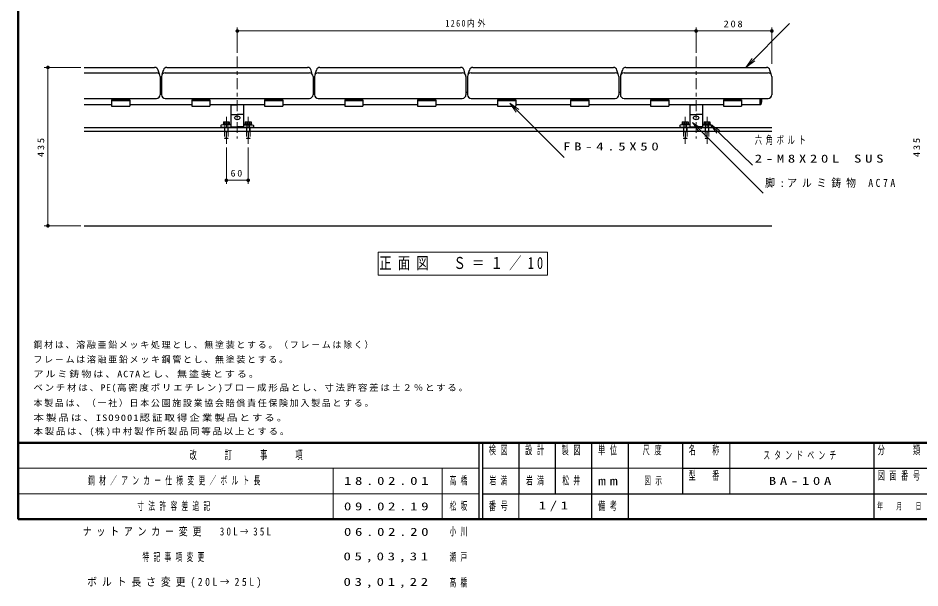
# Model space of a CAD drawing. Units: millimetres on the paper, scale 1:10. Extents: x -365 to 12, y -38 to 257.
# Drawn here: x -365 to -117.3, y -18.9 to 137.6 of the extents above; entities that cross this region are included whole.
import ezdxf

# ---------------------------------------------------------------- set-up
doc = ezdxf.new("R2010")
doc.units = ezdxf.units.MM
for name, pattern in [('USER1', [4.5, 2.5, -2]), ('USER2', [6, 3, -1, 1, -1]), ('USER3', [8, 3, -1, 1, -1, 1, -1])]:
    doc.linetypes.add(name, pattern=pattern)
doc.layers.add('LY_1', color=7, linetype='Continuous', lineweight=25)
doc.layers.add('LY_2', color=7, linetype='Continuous', lineweight=13)
doc.styles.add('ＭＳ ゴシック', font='')
doc.styles.get('ＭＳ ゴシック').set_extended_font_data('MS Gothic')

# ---------------------------------------------------------------- blocks, each defined once
blk = doc.blocks.new('open_arrow')
at = {"color": 0, "linetype": 'Continuous', "lineweight": -2}
blk.add_lwpolyline([(7.5, 1.25), (0, 0), (7.5, -1.25)], dxfattribs=at)
blk = doc.blocks.new('filled_dot')
at = {"color": 0, "linetype": 'Continuous', "lineweight": -2, "const_width": 1.25}
blk.add_lwpolyline([(-0.625, 0, 1), (0.625, 0, 1)], format="xyb", close=True, dxfattribs=at)

msp = doc.modelspace()

# ---------------------------------------------------------------- linework, layer by layer
at = {"layer": 'LY_1', "lineweight": 13}
for p, q in [((-304.798, 128.06), (-304.798, 135.06)), ((-304.798, 134.06), (-178.798, 134.06)), ((-178.798, 128.06), (-178.798, 135.06)), ((-178.798, 134.06), (-157.998, 134.06)), ((-165.151, 124.06), (-153.13, 136.081)), ((-157.998, 125.06), (-157.998, 135.06)), ((-347.798, 124.06), (-357.798, 124.06)), ((-356.798, 80.56), (-356.798, 124.06)), ((-229.993, 114.24), (-215.053, 99.334)), ((-179.819, 108.974), (-160.412, 89.567)), ((-174.898, 108.431), (-163.329, 97.201)), ((-307.798, 102.06), (-307.798, 92.06)), ((-301.798, 102.06), (-301.798, 92.06)), ((-301.798, 93.06), (-307.798, 93.06)), ((-347.798, 80.56), (-357.798, 80.56)), ((-219.624, 73.309), (-266.124, 73.309)), ((-266.124, 73.309), (-266.124, 67.009)), ((-219.624, 67.009), (-219.624, 73.309)), ((-266.124, 67.009), (-219.624, 67.009))]:
    msp.add_line(p, q, dxfattribs=at)
at = {"layer": 'LY_1', "linetype": 'USER2', "lineweight": 13}
for p, q in [((-304.798, 127.06), (-304.798, 104.56)), ((-178.798, 127.06), (-178.798, 104.56)), ((-307.798, 110.481), (-307.798, 103.06)), ((-301.798, 110.481), (-301.798, 103.06)), ((-181.798, 110.481), (-181.798, 103.06)), ((-175.798, 110.481), (-175.798, 103.06))]:
    msp.add_line(p, q, dxfattribs=at)
at = {"layer": 'LY_1'}
for p, q in [((-346.798, 124.06), (-327.498, 124.06)), ((-324.098, 124.06), (-285.498, 124.06)), ((-282.098, 124.06), (-243.498, 124.06)), ((-240.098, 124.06), (-201.498, 124.06)), ((-198.098, 124.06), (-159.498, 124.06)), ((-346.798, 122.56), (-326.998, 122.56)), ((-326.198, 122.16), (-326.537, 123.337)), ((-325.998, 121.56), (-325.998, 116.56)), ((-325.598, 121.56), (-325.598, 116.56)), ((-325.398, 122.16), (-325.059, 123.337)), ((-324.598, 122.56), (-284.998, 122.56)), ((-284.198, 122.16), (-284.537, 123.337)), ((-283.998, 121.56), (-283.998, 116.56)), ((-283.598, 121.56), (-283.598, 116.56)), ((-283.398, 122.16), (-283.059, 123.337)), ((-282.598, 122.56), (-242.998, 122.56)), ((-242.198, 122.16), (-242.537, 123.337)), ((-241.998, 121.56), (-241.998, 116.56)), ((-241.598, 121.56), (-241.598, 116.56)), ((-241.398, 122.16), (-241.059, 123.337)), ((-240.598, 122.56), (-200.998, 122.56)), ((-200.198, 122.16), (-200.537, 123.337)), ((-199.998, 121.56), (-199.998, 116.56)), ((-199.598, 121.56), (-199.598, 116.56)), ((-199.398, 122.16), (-199.059, 123.337)), ((-198.598, 122.56), (-158.998, 122.56)), ((-158.198, 122.16), (-158.537, 123.337)), ((-157.998, 121.56), (-157.998, 116.56)), ((-346.798, 115.56), (-326.998, 115.56)), ((-339.298, 115.12), (-339.298, 113.41)), ((-339.298, 115.12), (-334.298, 115.12)), ((-339.298, 115.004), (-334.298, 115.004)), ((-334.298, 115.12), (-334.298, 113.41)), ((-324.598, 115.56), (-284.998, 115.56)), ((-317.298, 115.12), (-317.298, 113.41)), ((-317.298, 115.12), (-312.298, 115.12)), ((-317.298, 115.004), (-312.298, 115.004)), ((-312.298, 115.12), (-312.298, 113.41)), ((-297.298, 115.12), (-297.298, 113.41)), ((-297.298, 115.12), (-292.298, 115.12)), ((-297.298, 115.004), (-292.298, 115.004)), ((-292.298, 115.12), (-292.298, 113.41)), ((-282.598, 115.56), (-242.998, 115.56)), ((-275.298, 115.12), (-275.298, 113.41)), ((-275.298, 115.12), (-270.298, 115.12)), ((-275.298, 115.004), (-270.298, 115.004)), ((-270.298, 115.12), (-270.298, 113.41)), ((-255.298, 115.12), (-255.298, 113.41)), ((-255.298, 115.12), (-250.298, 115.12)), ((-255.298, 115.004), (-250.298, 115.004)), ((-250.298, 115.12), (-250.298, 113.41)), ((-240.598, 115.56), (-200.998, 115.56)), ((-233.298, 115.12), (-233.298, 113.41)), ((-233.298, 115.12), (-228.298, 115.12)), ((-233.298, 115.004), (-228.298, 115.004)), ((-228.298, 115.12), (-228.298, 113.41)), ((-213.298, 115.12), (-213.298, 113.41)), ((-213.298, 115.12), (-208.298, 115.12)), ((-213.298, 115.004), (-208.298, 115.004)), ((-208.298, 115.12), (-208.298, 113.41)), ((-198.598, 115.56), (-158.998, 115.56)), ((-191.298, 115.12), (-191.298, 113.41)), ((-191.298, 115.12), (-186.298, 115.12)), ((-191.298, 115.004), (-186.298, 115.004)), ((-186.298, 115.12), (-186.298, 113.41)), ((-171.298, 115.12), (-171.298, 113.41)), ((-171.298, 115.12), (-166.298, 115.12)), ((-171.298, 115.004), (-166.298, 115.004)), ((-166.298, 115.12), (-166.298, 113.41)), ((-160.998, 115.56), (-160.998, 113.86)), ((-339.298, 113.41), (-334.298, 113.41)), ((-317.298, 113.41), (-312.298, 113.41)), ((-297.298, 113.41), (-292.298, 113.41)), ((-275.298, 113.41), (-270.298, 113.41)), ((-255.298, 113.41), (-250.298, 113.41)), ((-233.298, 113.41), (-228.298, 113.41)), ((-213.298, 113.41), (-208.298, 113.41)), ((-191.298, 113.41), (-186.298, 113.41)), ((-171.298, 113.41), (-166.298, 113.41)), ((-346.798, 107.56), (-157.998, 107.56)), ((-346.798, 106.56), (-157.998, 106.56)), ((-346.798, 80.56), (-157.998, 80.56))]:
    msp.add_line(p, q, dxfattribs=at)
at = {"layer": 'LY_1', "color": 32}
for p, q in [((-325.998, 117.26), (-325.598, 117.26)), ((-283.998, 117.26), (-283.598, 117.26)), ((-241.998, 117.26), (-241.598, 117.26)), ((-199.998, 117.26), (-199.598, 117.26)), ((-161.298, 115.56), (-161.298, 113.86)), ((-346.798, 113.86), (-339.298, 113.86)), ((-334.298, 113.86), (-325.998, 113.86)), ((-325.998, 113.86), (-317.298, 113.86)), ((-312.298, 113.86), (-297.298, 113.86)), ((-292.298, 113.86), (-283.998, 113.86)), ((-283.998, 113.86), (-275.298, 113.86)), ((-270.298, 113.86), (-255.298, 113.86)), ((-250.298, 113.86), (-241.998, 113.86)), ((-241.998, 113.86), (-233.298, 113.86)), ((-228.298, 113.86), (-213.298, 113.86)), ((-208.298, 113.86), (-199.998, 113.86)), ((-199.998, 113.86), (-191.298, 113.86)), ((-186.298, 113.86), (-171.298, 113.86)), ((-166.298, 113.86), (-160.998, 113.86))]:
    msp.add_line(p, q, dxfattribs=at)
at = {"layer": 'LY_1', "color": 4}
for p, q in [((-306.548, 113.86), (-306.548, 107.908)), ((-306.451, 113.763), (-304.798, 113.81)), ((-303.145, 113.763), (-304.798, 113.81)), ((-303.048, 113.86), (-303.048, 107.908)), ((-180.548, 113.86), (-180.548, 107.908)), ((-180.451, 113.763), (-178.798, 113.81)), ((-177.145, 113.763), (-178.798, 113.81)), ((-177.048, 113.86), (-177.048, 107.908)), ((-306.451, 111.138), (-304.798, 111.09)), ((-303.145, 111.138), (-304.798, 111.09)), ((-180.451, 111.138), (-178.798, 111.09)), ((-177.145, 111.138), (-178.798, 111.09)), ((-309.298, 108.065), (-309.298, 107.56)), ((-300.298, 107.56), (-309.298, 107.56)), ((-306.548, 108.287), (-309.203, 108.165)), ((-306.451, 107.808), (-304.798, 107.76)), ((-303.145, 107.808), (-304.798, 107.76)), ((-303.048, 108.287), (-300.394, 108.165)), ((-300.298, 108.065), (-300.298, 107.56)), ((-183.298, 108.065), (-183.298, 107.56)), ((-174.298, 107.56), (-183.298, 107.56)), ((-180.548, 108.287), (-183.203, 108.165)), ((-180.451, 107.808), (-178.798, 107.76)), ((-177.145, 107.808), (-178.798, 107.76)), ((-177.048, 108.287), (-174.394, 108.165)), ((-174.298, 108.065), (-174.298, 107.56))]:
    msp.add_line(p, q, dxfattribs=at)
at = {"layer": 'LY_1', "color": 2}
for p, q in [((-308.588, 109.07), (-308.588, 108.52)), ((-308.588, 109.07), (-307.008, 109.07)), ((-308.193, 109.07), (-308.193, 108.52)), ((-307.403, 109.07), (-307.403, 108.52)), ((-307.008, 109.07), (-307.008, 108.52)), ((-302.588, 109.07), (-302.588, 108.52)), ((-302.588, 109.07), (-301.008, 109.07)), ((-302.193, 109.07), (-302.193, 108.52)), ((-301.403, 109.07), (-301.403, 108.52)), ((-301.008, 109.07), (-301.008, 108.52)), ((-182.588, 109.07), (-182.588, 108.52)), ((-182.588, 109.07), (-181.008, 109.07)), ((-182.193, 109.07), (-182.193, 108.52)), ((-181.403, 109.07), (-181.403, 108.52)), ((-181.008, 109.07), (-181.008, 108.52)), ((-176.588, 109.07), (-176.588, 108.52)), ((-176.588, 109.07), (-175.008, 109.07)), ((-176.193, 109.07), (-176.193, 108.52)), ((-175.403, 109.07), (-175.403, 108.52)), ((-175.008, 109.07), (-175.008, 108.52)), ((-308.698, 108.52), (-306.898, 108.52)), ((-308.698, 108.52), (-308.698, 108.36)), ((-308.698, 108.36), (-306.898, 108.36)), ((-306.898, 108.52), (-306.898, 108.36)), ((-302.698, 108.52), (-300.898, 108.52)), ((-302.698, 108.52), (-302.698, 108.36)), ((-302.698, 108.36), (-300.898, 108.36)), ((-300.898, 108.52), (-300.898, 108.36)), ((-182.698, 108.52), (-180.898, 108.52)), ((-182.698, 108.52), (-182.698, 108.36)), ((-182.698, 108.36), (-180.898, 108.36)), ((-180.898, 108.52), (-180.898, 108.36)), ((-176.698, 108.52), (-174.898, 108.52)), ((-176.698, 108.52), (-176.698, 108.36)), ((-176.698, 108.36), (-174.898, 108.36)), ((-174.898, 108.52), (-174.898, 108.36))]:
    msp.add_line(p, q, dxfattribs=at)
at = {"layer": 'LY_1', "color": 2, "linetype": 'USER1', "lineweight": 13}
for p, q in [((-308.298, 107.56), (-308.298, 104.61)), ((-308.298, 107.56), (-307.298, 107.56)), ((-308.198, 108.52), (-308.198, 106.52)), ((-308.198, 106.52), (-307.398, 106.52)), ((-307.398, 108.52), (-307.398, 106.52)), ((-307.298, 107.56), (-307.298, 104.61)), ((-302.298, 107.56), (-302.298, 104.61)), ((-302.298, 107.56), (-301.298, 107.56)), ((-302.198, 108.52), (-302.198, 106.52)), ((-302.198, 106.52), (-301.398, 106.52)), ((-301.398, 108.52), (-301.398, 106.52)), ((-301.298, 107.56), (-301.298, 104.61)), ((-182.298, 107.56), (-182.298, 104.61)), ((-182.298, 107.56), (-181.298, 107.56)), ((-182.198, 108.52), (-182.198, 106.52)), ((-182.198, 106.52), (-181.398, 106.52)), ((-181.398, 108.52), (-181.398, 106.52)), ((-181.298, 107.56), (-181.298, 104.61)), ((-176.298, 107.56), (-176.298, 104.61)), ((-176.298, 107.56), (-175.298, 107.56)), ((-176.198, 108.52), (-176.198, 106.52)), ((-176.198, 106.52), (-175.398, 106.52)), ((-175.398, 108.52), (-175.398, 106.52)), ((-175.298, 107.56), (-175.298, 104.61)), ((-308.298, 104.61), (-307.848, 104.61)), ((-308.248, 104.56), (-308.298, 104.61)), ((-308.248, 104.56), (-307.848, 104.56)), ((-307.848, 106.06), (-307.748, 106.06)), ((-307.848, 106.06), (-307.848, 104.56)), ((-307.748, 106.06), (-307.748, 104.56)), ((-307.298, 104.61), (-307.748, 104.61)), ((-307.348, 104.56), (-307.748, 104.56)), ((-307.348, 104.56), (-307.298, 104.61)), ((-302.298, 104.61), (-301.848, 104.61)), ((-302.248, 104.56), (-302.298, 104.61)), ((-302.248, 104.56), (-301.848, 104.56)), ((-301.848, 106.06), (-301.748, 106.06)), ((-301.848, 106.06), (-301.848, 104.56)), ((-301.748, 106.06), (-301.748, 104.56)), ((-301.298, 104.61), (-301.748, 104.61)), ((-301.348, 104.56), (-301.748, 104.56)), ((-301.348, 104.56), (-301.298, 104.61)), ((-182.298, 104.61), (-181.848, 104.61)), ((-182.248, 104.56), (-182.298, 104.61)), ((-182.248, 104.56), (-181.848, 104.56)), ((-181.848, 106.06), (-181.748, 106.06)), ((-181.848, 106.06), (-181.848, 104.56)), ((-181.748, 106.06), (-181.748, 104.56)), ((-181.298, 104.61), (-181.748, 104.61)), ((-181.348, 104.56), (-181.748, 104.56)), ((-181.348, 104.56), (-181.298, 104.61)), ((-176.298, 104.61), (-175.848, 104.61)), ((-176.248, 104.56), (-176.298, 104.61)), ((-176.248, 104.56), (-175.848, 104.56)), ((-175.848, 106.06), (-175.748, 106.06)), ((-175.848, 106.06), (-175.848, 104.56)), ((-175.748, 106.06), (-175.748, 104.56)), ((-175.298, 104.61), (-175.748, 104.61)), ((-175.348, 104.56), (-175.748, 104.56)), ((-175.348, 104.56), (-175.298, 104.61))]:
    msp.add_line(p, q, dxfattribs=at)
at = {"layer": 'LY_1', "linetype": 'USER3', "lineweight": 13}
for p, q in [((-308.131, 106.36), (-307.466, 106.36)), ((-302.131, 106.36), (-301.466, 106.36)), ((-182.131, 106.36), (-181.466, 106.36)), ((-176.131, 106.36), (-175.466, 106.36))]:
    msp.add_line(p, q, dxfattribs=at)
at = {"layer": 'LY_1'}
for centre, radius, start, end in [((-327.498, 123.06), 1, 16.07321, 89.99998), ((-324.098, 123.06), 1, 89.99998, 163.92675), ((-285.498, 123.06), 1, 16.07321, 89.99998), ((-282.098, 123.06), 1, 89.99998, 163.92675), ((-243.498, 123.06), 1, 16.07321, 89.99998), ((-240.098, 123.06), 1, 89.99998, 163.92675), ((-201.498, 123.06), 1, 16.07321, 89.99998), ((-198.098, 123.06), 1, 89.99998, 163.92675), ((-159.498, 123.06), 1, 16.07321, 89.99998), ((-326.998, 121.56), 1, 0, 89.99998), ((-324.598, 121.56), 1, 89.99998, 179.99996), ((-284.998, 121.56), 1, 0, 89.99998), ((-282.598, 121.56), 1, 89.99998, 179.99996), ((-242.998, 121.56), 1, 0, 89.99998), ((-240.598, 121.56), 1, 89.99998, 179.99996), ((-200.998, 121.56), 1, 0, 89.99998), ((-198.598, 121.56), 1, 89.99998, 179.99996), ((-158.998, 121.56), 1, 0, 89.99998), ((-326.998, 116.56), 1, 270.00002, 0), ((-324.598, 116.56), 1, 179.99998, 270.00002), ((-284.998, 116.56), 1, 270.00002, 0), ((-282.598, 116.56), 1, 179.99998, 270.00002), ((-242.998, 116.56), 1, 270.00002, 0), ((-240.598, 116.56), 1, 179.99998, 270.00002), ((-200.998, 116.56), 1, 270.00002, 0), ((-198.598, 116.56), 1, 179.99998, 270.00002), ((-158.998, 116.56), 1, 270.00002, 0), ((-165.665, 115.56), 4.967, 339.98399, 0)]:
    msp.add_arc(centre, radius, start, end, dxfattribs=at)
at = {"layer": 'LY_1', "color": 4}
for centre, start, end in [((-306.448, 113.663), 91.63684, 179.99996), ((-303.148, 113.663), 0, 88.36312), ((-180.448, 113.663), 91.63684, 179.99996), ((-177.148, 113.663), 0, 88.36312), ((-306.448, 111.238), 179.99998, 268.3631), ((-303.148, 111.238), 271.63682, 359.99995), ((-180.448, 111.238), 179.99998, 268.3631), ((-177.148, 111.238), 271.63682, 359.99995), ((-309.198, 108.065), 92.63251, 179.99996), ((-306.448, 107.908), 179.99998, 268.3631), ((-303.148, 107.908), 271.63682, 359.99995), ((-300.398, 108.065), 0, 87.36755), ((-183.198, 108.065), 92.63251, 179.99996), ((-180.448, 107.908), 179.99998, 268.3631), ((-177.148, 107.908), 271.63682, 359.99995), ((-174.398, 108.065), 0, 87.36755)]:
    msp.add_arc(centre, 0.1, start, end, dxfattribs=at)
for centre in [(-304.798, 110.204), (-178.798, 110.204)]:
    msp.add_ellipse(centre, major_axis=(0.75, 0), ratio=0.707123, dxfattribs=at)
at = {"layer": 'LY_2', "lineweight": 50}
for p, q in [((-365, 257), (-365, 0)), ((-365, 21), (0, 21)), ((-365, 0), (0, 0))]:
    msp.add_line(p, q, dxfattribs=at)
at = {"layer": 'LY_2', "lineweight": 25}
for p, q in [((-238.5, 21), (-238.5, 0)), ((-237.5, 21), (-237.5, 0)), ((-227.5, 21), (-227.5, 7)), ((-217.5, 21), (-217.5, 7)), ((-207.5, 21), (-207.5, 0)), ((-197.5, 21), (-197.5, 7)), ((-182.5, 21), (-182.5, 7)), ((-130, 21), (-130, 0)), ((-182.5, 14), (-70, 14)), ((-237.5, 7), (0, 7)), ((-197.5, 7), (-197.5, 0))]:
    msp.add_line(p, q, dxfattribs=at)
at = {"layer": 'LY_2'}
for p, q in [((-169.5, 21), (-169.5, 7)), ((-365, 14), (-238.5, 14)), ((-278.5, 14), (-278.5, 0)), ((-248.5, 14), (-248.5, 0)), ((-237.5, 14), (-182.5, 14)), ((-365, 7), (-238.5, 7)), ((-227.5, 7), (-227.5, 0))]:
    msp.add_line(p, q, dxfattribs=at)

# ---------------------------------------------------------------- block references
at = {"layer": 'LY_1', "lineweight": 13, "xscale": 0.4, "yscale": 0.4}
for p in [(-304.798, 134.06), (-178.798, 134.06), (-307.798, 93.06)]:
    msp.add_blockref('filled_dot', p, dxfattribs=at)
for name, p, rotation in [('filled_dot', (-157.998, 134.06), 180), ('open_arrow', (-165.151, 124.06), 45), ('filled_dot', (-356.798, 124.06), 270), ('open_arrow', (-229.993, 114.24), 315.1), ('open_arrow', (-179.819, 108.974), 315), ('open_arrow', (-174.898, 108.431), 315.9), ('filled_dot', (-301.798, 93.06), 180), ('filled_dot', (-356.798, 80.56), 90)]:
    msp.add_blockref(name, p, dxfattribs=dict(at, rotation=rotation))

# ---------------------------------------------------------------- texts
at = {"layer": 'LY_1', "style": 'ＭＳ ゴシック'}
for s, insert, char_height, attachment_point in [('\\T1.33;\\W0.85;1260内外', (-241.798, 135.06), 1.833, 8), ('\\T1.33;\\W1.15;208', (-168.398, 135.06), 1.833, 8), ('\\T1.5;\\W0.65;六角ボルト', (-162.691, 104.001), 2.199, 4), ('\\T1.5;\\W1.35;FB-4.5X50', (-215.326, 102.334), 2.199, 4), ('\\T1.5;\\W1.35;2-M8X20L\\~SUS', (-162.691, 99.001), 2.199, 4), ('\\T1.34;\\W1.1;60', (-304.798, 94.06), 1.833, 8), ('\\T1.5;\\W0.9;脚:アルミ鋳物\\~AC7A', (-159.861, 92.217), 2.199, 4), ('\\T1.51;\\W0.75;正面図\u3000Ｓ＝１／10', (-242.874, 70.159), 3.299, 5), ('\\T1.19;鋼材は、溶融亜鉛メッキ処理とし、無塗装とする。（フレ－ムは除く）', (-360.762, 46.776), 1.76, 7), ('\\T1.19;フレ－ムは溶融亜鉛メッキ鋼管とし、無塗装とする。', (-360.762, 42.776), 1.76, 7), ('\\T1.19;\\W1.15;アルミ鋳物は、AC7Aとし、無塗装とする。', (-360.762, 38.776), 1.76, 7), ('\\T1.19;\\W1.05;ベンチ材は、PE(高密度ポリエチレン)ブロー成形品とし、寸法許容差は±２％とする。', (-360.762, 34.776), 1.76, 7), ('\\T1.19;本製品は、（一社）日本公園施設業協会賠償責任保険加入製品とする。', (-360.762, 30.776), 1.76, 7), ('\\T1.19;\\W1.2;本製品は、ISO9001認証取得企業製品とする。', (-360.762, 26.776), 1.76, 7), ('\\T1.19;\\W1.05;本製品は、(株)中村製作所製品同等品以上とする。', (-360.762, 22.776), 1.76, 7), ('\\T1.64;\\W0.6;スタンドベンチ', (-149.75, 17.5), 2.199, 5), ('\\T1.64;\\W0.6;鋼材／アンカー仕様変更／ボルト長', (-345.75, 10.5), 2.199, 4), ('\\T1.5;\\W1.35;18.02.01', (-275.5, 10.5), 2.199, 4), ('\\T1.64;\\W0.6;高橋', (-246.5, 10.5), 2.199, 4), ('\\T1.64;\\W0.6;岩満', (-232.5, 10.5), 2.199, 5), ('\\T1.64;\\W0.6;岩満', (-225.5, 10.5), 2.199, 4), ('\\T1.64;\\W0.6;松井', (-212.5, 10.5), 2.199, 5), ('\\T1.64;\\W0.6;図示', (-190, 10.5), 2.199, 5), ('\\T1.5;\\W1.35;BA-10A', (-149.75, 10.5), 2.199, 5), ('\\T1.64;\\W0.6;寸法許容差追記', (-332.25, 3.5), 2.199, 4), ('\\T1.64;\\W0.6;松坂', (-246.5, 3.5), 2.199, 4), ('\\T1.5;\\W1.35;1/1', (-217.5, 3.5), 2.199, 5), ('\\T1.5;\\W1.35;09.02.19', (-275.5, 3.5), 2.199, 4), ('\\T1.53;\\W0.8;ナットアンカー変更\u300030L→35L', (-347.25, -3.5), 2.199, 4), ('\\T1.5;\\W1.35;06.02.20', (-275.5, -3.5), 2.199, 4), ('\\T1.64;\\W0.6;小川', (-246.5, -3.5), 2.199, 4), ('\\T1.64;\\W0.6;特記事項変更', (-321.75, -10.5), 2.199, 5), ('\\T1.5;\\W1.35;05,03,31', (-263.5, -10.5), 2.199, 5), ('\\T1.64;\\W0.6;瀬戸', (-243.5, -10.5), 2.199, 5), ('\\T1.5;\\W0.9;ボルト長さ変更(20L→25L)', (-321.75, -17.5), 2.199, 5), ('\\T1.5;\\W1.35;03,01,22', (-263.5, -17.5), 2.199, 5), ('\\T1.64;\\W0.6;高橋', (-243.5, -17.5), 2.199, 5)]:
    msp.add_mtext(s, dxfattribs=dict(at, insert=insert, char_height=char_height, attachment_point=attachment_point))
at = {"layer": 'LY_1', "char_height": 1.833, "attachment_point": 8, "rotation": 90, "style": 'ＭＳ ゴシック'}
for insert in [(-357.798, 102.31), (-117.298, 102.31)]:
    msp.add_mtext('\\T1.33;\\W1.15;435', dxfattribs=dict(at, insert=insert))
at = {"layer": 'LY_2', "color": 4, "style": 'ＭＳ ゴシック'}
for s, insert, char_height, attachment_point in [('\\T1.64;\\W0.6;検図', (-232.5, 20.167), 2.346, 2), ('\\T1.64;\\W0.6;設計', (-222.5, 20.167), 2.346, 2), ('\\T1.64;\\W0.6;製図', (-212.5, 20.167), 2.346, 2), ('\\T1.64;\\W0.6;単位', (-202.5, 20.167), 2.346, 2), ('\\T1.64;\\W0.6;尺度', (-190.25, 20.167), 2.346, 2), ('\\T1.64;\\W0.6;名\u3000称', (-176, 20.167), 2.346, 2), ('\\T1.64;\\W0.6;分\u3000\u3000類', (-122.5, 20.167), 2.346, 2), ('\\T1.64;\\W0.6;改\u3000\u3000訂\u3000\u3000事\u3000\u3000項', (-301.75, 17.5), 2.346, 5), ('\\T1.64;\\W0.6;型\u3000番', (-176, 13.167), 2.346, 2), ('\\T1.64;\\W0.6;図面番号', (-122.5, 13.167), 2.346, 2), ('\\T1.5;\\W1.35;mm', (-202.5, 10.5), 2.346, 5), ('\\T1.64;\\W0.6;番号', (-232.5, 3.5), 2.346, 5), ('\\T1.64;\\W0.6;備考', (-202.5, 3.5), 2.346, 5), ('\\T1.64;\\W0.6;年\u3000月\u3000日', (-122.5, 3.5), 1.906, 5)]:
    msp.add_mtext(s, dxfattribs=dict(at, insert=insert, char_height=char_height, attachment_point=attachment_point))

doc.saveas('drawing.dxf')
